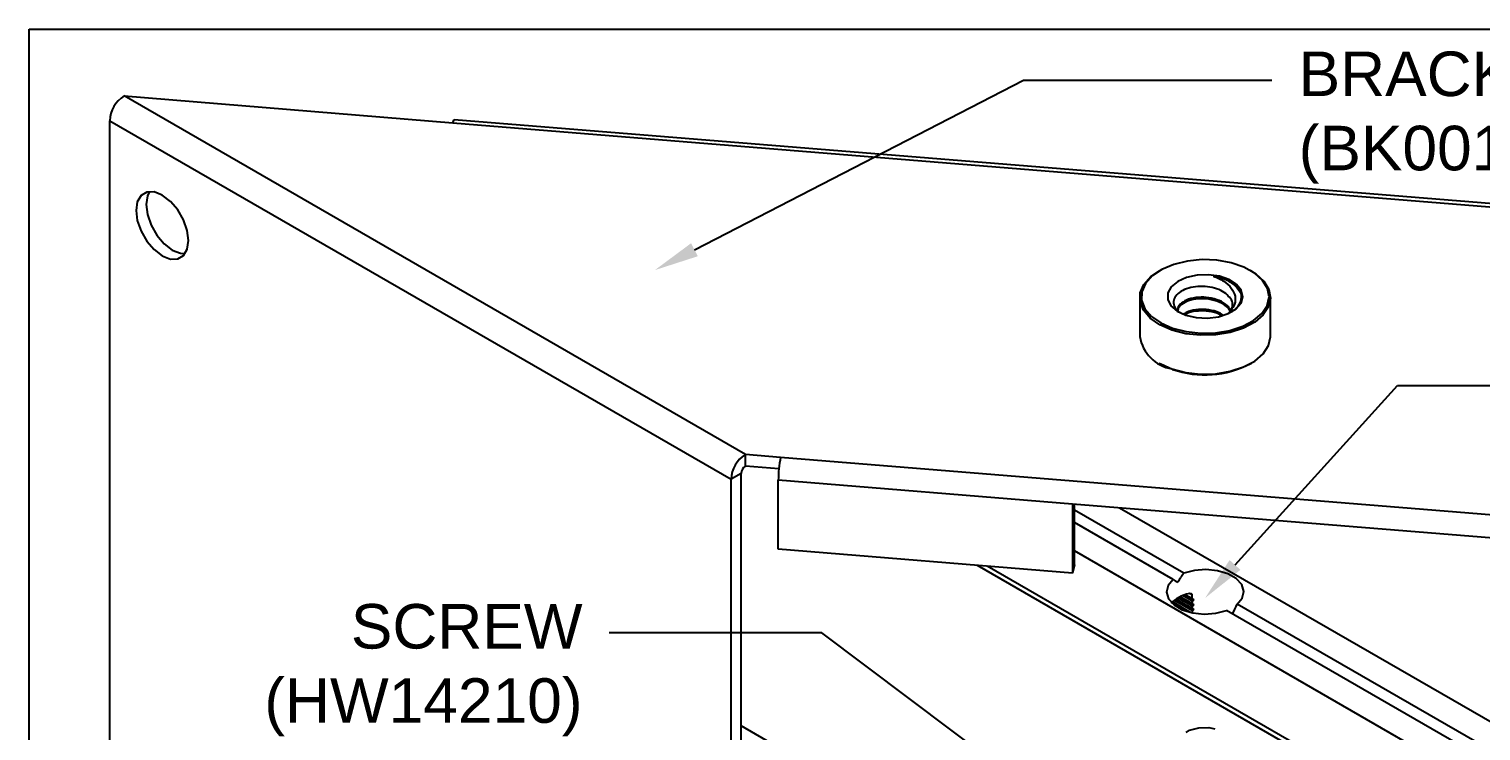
# Model space of a CAD drawing. Extents: x 0 to 7.9, y -7.08 to 0.
# Drawn here: x 0 to 4.887, y -2.364 to 0 of the extents above; entities that cross this region are included whole.
import ezdxf
from ezdxf import colors
from ezdxf.entities.mleader import LeaderData, LeaderLine
from ezdxf.math import Vec2, Vec3

# ---------------------------------------------------------------- set-up
doc = ezdxf.new("R2010")
doc.units = 0
doc.header["$LTSCALE"] = 0.5
doc.header["$MEASUREMENT"] = 0
doc.linetypes.add('HIDDEN2', pattern=[0.1875, 0.125, -0.0625])
for name, color, linetype in [('Brackets', 181, 'CONTINUOUS'), ('FAB DWG', 221, 'CONTINUOUS'), ('Hardware', 242, 'CONTINUOUS'), ('Housing', 150, 'CONTINUOUS')]:
    doc.layers.add(name, color=color, linetype=linetype)
doc.layers.add('Text-Unprinted', color=131, linetype='CONTINUOUS', plot=False)
doc.styles.get("Standard").update_dxf_attribs({"font": 'arial.ttf'})

msp = doc.modelspace()

# ---------------------------------------------------------------- linework, layer by layer
at = {"layer": 'Brackets', "linetype": 'Continuous', "lineweight": 25, "transparency": 16777216}
for p, q in [((2.4112, -1.4325), (0.3198, -0.2255)), ((0.3198, -0.2255), (1.4267, -0.3153)), ((0.2717, -0.3088), (2.3631, -1.5158)), ((0.2717, -3.0094), (0.2717, -0.3088)), ((1.4267, -0.3153), (5.3878, -0.6366)), ((5.3923, -0.6265), (1.4313, -0.3052)), ((3.8068, -0.8129), (3.8033, -0.8149)), ((4.1146, -0.8149), (4.111, -0.8129)), ((3.7389, -0.9046), (3.7389, -1.0353)), ((4.1789, -1.0353), (4.1789, -0.9046)), ((3.8033, -1.125), (3.8068, -1.1271)), ((4.111, -1.1271), (4.1146, -1.125)), ((2.53, -1.4422), (2.4112, -1.4325)), ((2.4112, -1.4716), (2.4112, -1.4325)), ((6.4911, -1.7635), (2.53, -1.4422)), ((2.3969, -1.4963), (2.3631, -1.5158)), ((2.3969, -3.5845), (2.3969, -1.4963)), ((2.5243, -1.4808), (2.4112, -1.4716)), ((2.3631, -3.604), (2.3631, -1.5158)), ((3.5125, -1.6), (2.5222, -1.5196)), ((2.5222, -1.7517), (2.5222, -1.5196)), ((5.4931, -1.7606), (3.5125, -1.6)), ((3.5125, -1.6), (3.5125, -1.8321)), ((3.5192, -1.8047), (3.5192, -1.6005)), ((3.5125, -1.8321), (2.5222, -1.7517)), ((3.5192, -1.8047), (3.5125, -1.8321))]:
    msp.add_line(p, q, dxfattribs=at)
at = {"layer": 'Brackets', "linetype": 'Continuous', "lineweight": 25, "transparency": 16777216, "flags": 128}
for points in [[(1.4267, -0.3153), (1.4283, -0.3099), (1.4297, -0.3065), (1.4311, -0.3052), (1.4313, -0.3052)], [(0.3601, -0.6105), (0.3644, -0.6445), (0.3769, -0.6802), (0.3965, -0.7141), (0.4211, -0.7428), (0.4485, -0.7636), (0.4758, -0.7744), (0.5004, -0.7741), (0.52, -0.7628), (0.5325, -0.7416), (0.5368, -0.7125), (0.5325, -0.6785), (0.52, -0.6428), (0.5004, -0.6089), (0.4758, -0.5802), (0.4485, -0.5594), (0.4211, -0.5487), (0.3965, -0.5489), (0.3769, -0.5602), (0.3644, -0.5814), (0.3601, -0.6105)], [(0.4052, -0.5475), (0.3982, -0.5619), (0.3939, -0.591)], [(0.3939, -0.591), (0.3982, -0.625), (0.4107, -0.6607), (0.4303, -0.6946), (0.4549, -0.7233), (0.4823, -0.7441), (0.5096, -0.7548), (0.5255, -0.756)], [(3.8493, -1.0073), (3.8949, -1.019), (3.9439, -1.0243), (3.9938, -1.023), (4.0418, -1.0151), (4.0853, -1.0009), (4.122, -0.9814), (4.1499, -0.9575), (4.1675, -0.9306), (4.1739, -0.902), (4.1687, -0.8733), (4.1522, -0.8462), (4.1252, -0.8219), (4.0893, -0.8019), (4.0464, -0.7872), (3.9987, -0.7786), (3.9489, -0.7766), (3.8997, -0.7813), (3.8536, -0.7924), (3.8132, -0.8093), (3.7807, -0.8312), (3.7578, -0.8568), (3.7457, -0.8847), (3.7451, -0.9135), (3.756, -0.9416), (3.7779, -0.9675), (3.8096, -0.9898), (3.8493, -1.0073)], [(3.8467, -1.0138), (3.8061, -0.996), (3.7737, -0.9732), (3.7513, -0.9467), (3.7401, -0.9179), (3.7407, -0.8884), (3.7531, -0.8598), (3.7765, -0.8336), (3.8033, -0.8149)], [(3.8941, -0.9636), (3.9292, -0.9718), (3.9669, -0.9737), (4.0039, -0.9691), (4.0369, -0.9584), (4.063, -0.9425), (4.0798, -0.923), (4.0859, -0.9014), (4.0807, -0.8798), (4.0647, -0.86), (4.0392, -0.8438), (4.0067, -0.8326), (3.9699, -0.8275), (3.9321, -0.8289), (3.8967, -0.8367), (3.8668, -0.8501), (3.8451, -0.868), (3.8336, -0.8888), (3.8331, -0.9106), (3.8439, -0.9316), (3.8648, -0.9498), (3.8941, -0.9636)], [(4.1146, -0.8149), (4.1291, -0.8242), (4.1567, -0.849), (4.1736, -0.8768), (4.1789, -0.9061), (4.1724, -0.9354), (4.1543, -0.9629), (4.1258, -0.9874), (4.0882, -1.0074), (4.0437, -1.0218), (3.9946, -1.0299), (3.9436, -1.0313), (3.8934, -1.0258), (3.8467, -1.0138)], [(3.8467, -1.1445), (3.8934, -1.1565), (3.9436, -1.162), (3.9946, -1.1606), (4.0437, -1.1525), (4.0882, -1.138), (4.1258, -1.118), (4.1543, -1.0936), (4.1724, -1.066), (4.1789, -1.0368), (4.1789, -1.0353)], [(3.8493, -1.1461), (3.8096, -1.1286), (3.8068, -1.1271)]]:
    msp.add_lwpolyline(points, dxfattribs=at)
at = {"layer": 'Brackets', "linetype": 'Continuous', "lineweight": 25, "transparency": 16777216}
for centre, radius, start, end in [((0.3761, -0.3135), 0.1045, 122.6023, 177.3977), ((3.9733, -0.9761), 0.1448, 51.1319, 84.3984), ((4.018, -0.9286), 0.0334, 324.9624, 38.6971), ((3.8711, -1.0126), 0.1342, 189.7409, 259.5059), ((3.958, -0.8323), 0.3321, 250.8866, 297.4319), ((2.4675, -1.5206), 0.1045, 122.6023, 177.3977), ((2.9122, -1.5196), 0.39, 168.5466, 180.0031), ((2.4279, -1.4977), 0.031, 122.6023, 177.3977)]:
    msp.add_arc(centre, radius, start, end, dxfattribs=at)
for points, knots in [([(4.044, -0.9078), (4.0394, -0.9019), (4.0302, -0.89), (4.0054, -0.8764), (3.9754, -0.8679), (3.9424, -0.8658), (3.9101, -0.8697), (3.882, -0.8796), (3.8618, -0.8946), (3.8514, -0.9128), (3.8529, -0.9319), (3.8636, -0.9484), (3.8768, -0.9558), (3.8819, -0.9586)], [0, 0, 0, 0, 0.087858, 0.176434, 0.266725, 0.356976, 0.449768, 0.54503, 0.640272, 0.737212, 0.837446, 0.937673, 1, 1, 1, 1]), ([(3.9875, -0.8319), (3.9994, -0.8372), (4.0234, -0.8478), (4.0487, -0.8721), (4.0618, -0.8985), (4.0603, -0.9255), (4.05, -0.9407), (4.0453, -0.9478)], [0, 0, 0, 0, 0.212998, 0.425984, 0.639311, 0.832986, 1, 1, 1, 1]), ([(4.0776, -0.888), (4.0724, -0.8797), (4.0612, -0.8616), (4.0272, -0.8419), (3.9995, -0.835), (3.9875, -0.8319)], [0, 0, 0, 0, 0.327252, 0.707275, 1, 1, 1, 1]), ([(4.0415, -0.9554), (4.0479, -0.9517), (4.064, -0.9425), (4.0784, -0.9221), (4.0833, -0.8972), (4.0761, -0.877), (4.067, -0.8665), (4.0642, -0.8633)], [0, 0, 0, 0, 0.156841, 0.395623, 0.644302, 0.894119, 1, 1, 1, 1]), ([(4.0436, -0.9454), (4.0406, -0.9405), (4.033, -0.9282), (4.0071, -0.9133), (3.9725, -0.9035), (3.9354, -0.9023), (3.9019, -0.9087), (3.8779, -0.9222), (3.866, -0.9361), (3.8676, -0.9444), (3.8681, -0.9466)], [0, 0, 0, 0, 0.095101, 0.238536, 0.381972, 0.520897, 0.665601, 0.806566, 0.947531, 1, 1, 1, 1]), ([(4.0434, -0.9504), (4.0401, -0.9451), (4.0324, -0.9328), (4.0063, -0.9182), (3.9725, -0.9086), (3.9354, -0.9074), (3.9019, -0.9138), (3.8779, -0.9273), (3.866, -0.9412), (3.8676, -0.9495), (3.8681, -0.9517)], [0, 0, 0, 0, 0.103294, 0.237826, 0.381396, 0.52045, 0.665289, 0.806385, 0.947482, 1, 1, 1, 1]), ([(4.0193, -0.9634), (4.0151, -0.9605), (4.0023, -0.9518), (3.972, -0.9445), (3.9357, -0.9432), (3.9044, -0.9486), (3.8915, -0.9567), (3.8863, -0.96)], [0, 0, 0, 0, 0.1171735, 0.3574633, 0.5901959, 0.8326098, 1, 1, 1, 1]), ([(4.0138, -0.965), (4.0113, -0.9634), (4, -0.9561), (3.9719, -0.9496), (3.9359, -0.9484), (3.9077, -0.9527), (3.897, -0.9591), (3.8941, -0.9609)], [0, 0, 0, 0, 0.077399, 0.352619, 0.619183, 0.896837, 1, 1, 1, 1]), ([(4.0366, -0.9584), (4.0373, -0.9579), (4.0415, -0.9549), (4.0435, -0.9511), (4.0453, -0.9478)], [0, 0, 0, 0, 0.153271, 1, 1, 1, 1])]:
    msp.add_open_spline(points, degree=3, knots=knots, dxfattribs=at)
at = {"layer": 'Hardware', "linetype": 'HIDDEN2', "lineweight": 25, "transparency": 16777216, "flags": 128}
msp.add_lwpolyline([(3.9939, -2.4548), (3.9609, -2.4588), (3.9277, -2.4557), (3.8986, -2.4459), (3.8775, -2.4308), (3.8672, -2.4123), (3.869, -2.3929), (3.8827, -2.3751), (3.9065, -2.3614), (3.9372, -2.3535), (3.9708, -2.3524), (4.0029, -2.3584), (4.0291, -2.3706), (4.046, -2.3874), (4.0514, -2.4065), (4.0446, -2.4256)], dxfattribs=at)
at = {"layer": 'Housing', "linetype": 'Continuous', "lineweight": 25, "transparency": 16777216}
for p, q in [((6.0041, -2.9593), (3.6711, -1.6128)), ((3.8868, -1.8326), (3.5192, -1.6205)), ((3.8508, -1.8534), (3.5192, -1.662)), ((5.8029, -3.0754), (3.5192, -1.7574)), ((5.7958, -3.3087), (3.1922, -1.8061)), ((5.8029, -3.2965), (3.2252, -1.8087)), ((3.9212, -1.9219), (3.8918, -1.9049)), ((3.9143, -1.9176), (3.892, -1.9048)), ((3.9143, -1.9052), (3.9062, -1.9006)), ((3.9143, -1.9052), (3.9143, -1.9176)), ((3.9093, -1.9644), (3.8487, -1.9294)), ((3.9098, -1.9645), (3.8488, -1.9293)), ((3.9166, -1.9594), (3.8551, -1.9239)), ((3.8795, -1.9544), (3.856, -1.9409)), ((3.9212, -1.9548), (3.8608, -1.9199)), ((3.9166, -1.952), (3.8609, -1.9199)), ((3.9166, -1.9429), (3.8685, -1.9152)), ((3.9212, -1.9384), (3.8752, -1.9118)), ((3.9166, -1.9355), (3.8753, -1.9117)), ((3.9166, -1.9265), (3.8842, -1.9078)), ((5.9215, -3.007), (4.0671, -1.9367)), ((5.8855, -3.0277), (4.0311, -1.9575)), ((4.9301, -3.8083), (2.3969, -2.3463))]:
    msp.add_line(p, q, dxfattribs=at)
at = {"layer": 'Housing', "linetype": 'Continuous', "lineweight": 25, "transparency": 16777216, "flags": 128}
for points in [[(3.8508, -1.8534), (3.8341, -1.8741), (3.8289, -1.8967), (3.8358, -1.9192), (3.8541, -1.9394), (3.882, -1.9556), (3.9171, -1.9661), (3.956, -1.9701), (3.9952, -1.9671), (4.0311, -1.9575)], [(4.0671, -1.9367), (4.0837, -1.916), (4.0889, -1.8934), (4.082, -1.8709), (4.0637, -1.8507), (4.0358, -1.8346), (4.0007, -1.824), (3.9618, -1.82), (3.9226, -1.823), (3.8868, -1.8326)]]:
    msp.add_lwpolyline(points, dxfattribs=at)
at = {"layer": 'Housing', "linetype": 'Continuous', "lineweight": 25, "transparency": 16777216}
for centre, major_axis, ratio, start_param, end_param in [((3.9589, -1.9158), (0.13, -0.0751), 0.000231, 3.730232, 3.927222), ((3.9589, -1.9158), (0.0919, 0.1592), 0.577299, 1.373837, 1.570831), ((3.9589, -1.9691), (0.13, 0), 0.577154, 1.988281, 2.654174), ((3.9589, -1.9415), (0.13, -0.0782), 0.017857, 4.37251, 4.429178), ((3.9589, -2.0459), (0.091, 0.1642), 0.565378, 1.069669, 1.107326), ((3.9589, -1.958), (0.13, -0.0782), 0.017857, 4.391524, 4.429185), ((3.9589, -2.0624), (0.091, 0.1642), 0.565378, 1.069662, 1.107319), ((3.9589, -1.9745), (0.13, -0.0782), 0.017857, 4.391531, 4.429192), ((3.9589, -2.0788), (0.091, 0.1642), 0.565378, 1.069655, 1.107312), ((3.9589, -1.9158), (0.0919, 0.1592), 0.577299, 4.71262, 4.909615)]:
    msp.add_ellipse(centre, major_axis=major_axis, ratio=ratio, start_param=start_param, end_param=end_param, dxfattribs=at)
for points, knots in [([(3.9062, -1.9006), (3.9082, -1.9), (3.9102, -1.9002), (3.9133, -1.9019), (3.9143, -1.9034), (3.9143, -1.9052)], [0, 0, 0, 0, 0.5, 0.5, 1, 1, 1, 1]), ([(3.9166, -1.9265), (3.9151, -1.9279), (3.9143, -1.9298), (3.9143, -1.9332), (3.9151, -1.9346), (3.9166, -1.9355)], [0, 0, 0, 0, 0.5, 0.5, 1, 1, 1, 1]), ([(3.9166, -1.9429), (3.9151, -1.9444), (3.9143, -1.9462), (3.9143, -1.9496), (3.9151, -1.9511), (3.9166, -1.952)], [0, 0, 0, 0, 0.5, 0.5, 1, 1, 1, 1]), ([(3.9166, -1.9594), (3.9161, -1.9601), (3.915, -1.9613), (3.9143, -1.963), (3.9143, -1.9638), (3.9143, -1.9639)], [0, 0, 0, 0, 0.462876, 0.926823, 1, 1, 1, 1])]:
    msp.add_open_spline(points, degree=3, knots=knots, dxfattribs=at)
at = {"layer": 'Text-Unprinted', "ltscale": 0.5, "transparency": 16777216}
msp.add_lwpolyline([(0, 0), (7.8987, 0), (7.8987, -7.0785), (0, -7.0785)], close=True, dxfattribs=at)

# ---------------------------------------------------------------- leaders
at = {"layer": 'FAB DWG', "transparency": 16777216}
ml = msp.add_multileader_mtext('Standard', dxfattribs=at)
ml.set_content('BRACKET\\P(BK00117)', color=256)
ml.set_leader_properties()
ml.build(insert=Vec2(0, 0))
ml.multileader.update_dxf_attribs({"dogleg_length": 0.0922, "arrow_head_size": 0.15})
ctx = ml.context
ctx.base_point, ctx.char_height, ctx.arrow_head_size, ctx.landing_gap_size, ctx.plane_origin = Vec3(4.1838, -0.1727), 0.15, 0.15, 0.09, Vec3(5.305, -0.1346)
notes = []
notes.append((ctx, [(1, (1, 1, 0), (3.348, -0.1727), (1, 0), 0.8358, [(0, [(2.1065, -0.8118)], 0, [])])]))
ctx.mtext.insert, ctx.mtext.width, ctx.mtext.defined_height, ctx.mtext.flow_direction = Vec3(4.2738, -0.0757), 2.307685, 0.426, 5
ml = msp.add_multileader_mtext('Standard', dxfattribs=at)
ml.set_content('\\A1;%%C {\\H0.7x;\\S5/16;}" HOLE', color=256)
ml.set_leader_properties()
ml.build(insert=Vec2(0, 0))
ml.multileader.update_dxf_attribs({"dogleg_length": 0.0922, "arrow_head_size": 0.15})
ctx = ml.context
ctx.base_point, ctx.char_height, ctx.arrow_head_size, ctx.landing_gap_size, ctx.plane_origin = Vec3(4.971, -1.2002), 0.15, 0.15, 0.09, Vec3(9.9355, 2.3276)
notes.append((ctx, [(1, (1, 1, 0), (4.606, -1.2002), (1, 0), 0.3651, [(0, [(3.9589, -1.9158)], 0, [])])]))
ctx.mtext.insert, ctx.mtext.width, ctx.mtext.defined_height, ctx.mtext.flow_direction = Vec3(5.061, -1.1221), 2.307685, 0.426, 5
ml = msp.add_multileader_mtext('Standard', dxfattribs=at)
ml.set_content('SCREW\\P(HW14210)', color=256)
ml.set_leader_properties()
ml.build(insert=Vec2(0, 0))
ml.multileader.update_dxf_attribs({"dogleg_length": 0.0922, "arrow_head_size": 0.15})
ctx = ml.context
ctx.base_point, ctx.char_height, ctx.arrow_head_size, ctx.landing_gap_size, ctx.plane_origin = Vec3(0.722, -2.0331), 0.15, 0.15, 0.09, Vec3(5.9197, -4.3971)
ctx.text_align_type = 2
notes.append((ctx, [(0, (1, 1, 0), (2.6684, -2.0331), (-1, 0), 0.7153, [(0, [(3.8793, -2.9427)], 0, [])])]))
ctx.mtext.insert, ctx.mtext.width, ctx.mtext.defined_height, ctx.mtext.alignment, ctx.mtext.flow_direction = Vec3(1.8632, -1.9361), 0.736893, 0.3985, 3, 5
for ctx, leaders in notes:
    for number, flags, end, landing, length, lines in leaders:
        leader = LeaderData()
        leader.index, (leader.has_last_leader_line, leader.has_dogleg_vector, leader.attachment_direction) = number, flags
        leader.last_leader_point, leader.dogleg_vector, leader.dogleg_length = Vec3(end), Vec3(landing), length
        for number, points, colour, breaks in lines:
            line = LeaderLine()
            line.index, line.vertices, line.color, line.breaks = number, Vec3.list(points), colors.encode_raw_color(colour), breaks
            leader.lines.append(line)
        ctx.leaders.append(leader)

doc.saveas('drawing.dxf')
